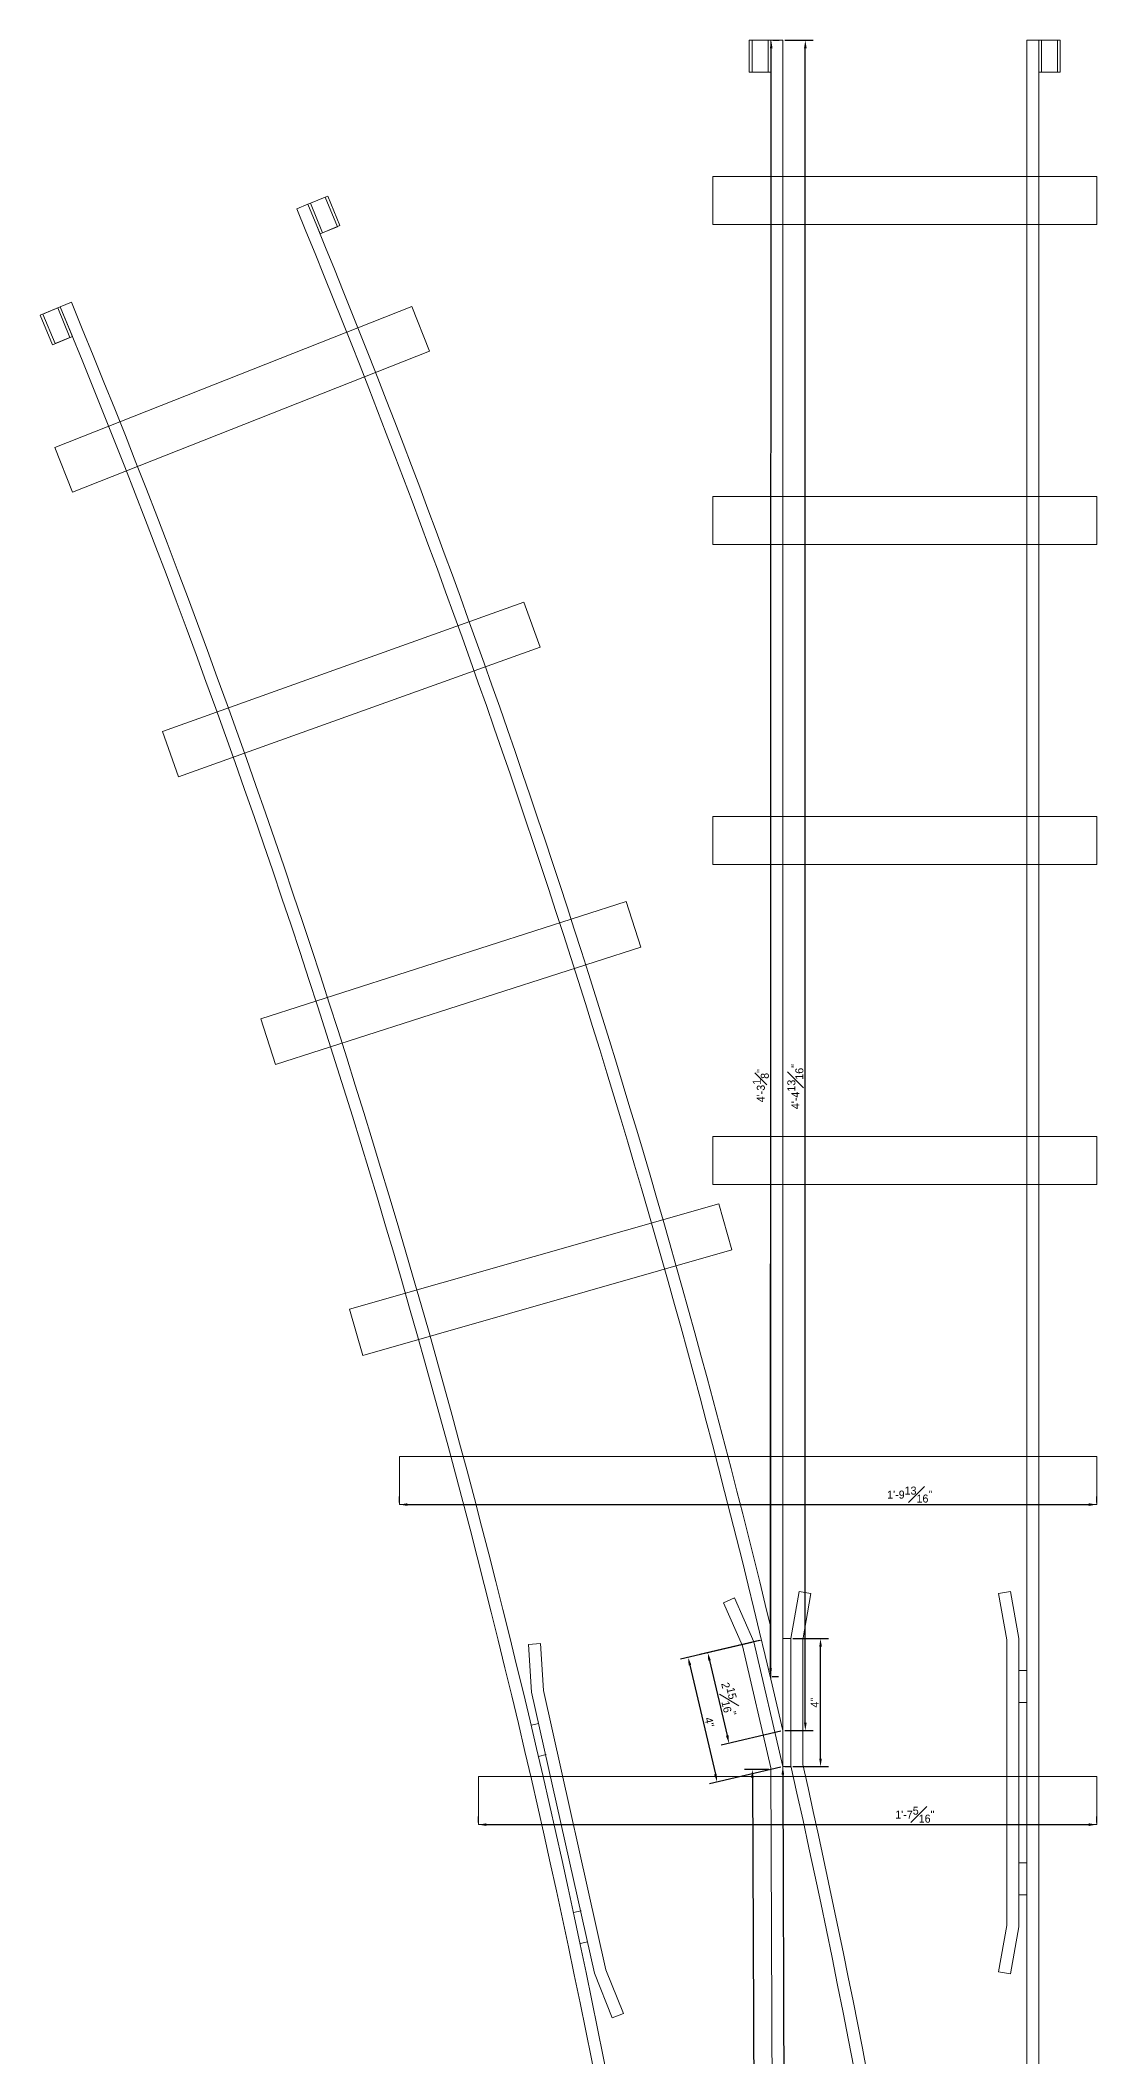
# Model space of a CAD drawing. Header units: inches. Extents: x -6 to 90, y -1 to 120.
# Drawn here: x 57.4 to 90.4, y 57 to 120 of the extents above; entities that cross this region are included whole.
import ezdxf

# ---------------------------------------------------------------- set-up
doc = ezdxf.new("R2010")
doc.units = ezdxf.units.IN
doc.header["$PDMODE"] = 34
doc.linetypes.add('DASHED', pattern=[19.05, 12.7, -6.35])
doc.layers.get('0').update_dxf_attribs({"lineweight": 0})
doc.dimstyles.get("Standard").update_dxf_attribs({"dimscale": 2.5, "dimtxt": 0.1, "dimasz": 0.1, "dimexe": 0.1, "dimexo": 0.025, "dimgap": 0.025, "dimtad": 1, "dimtoh": 1, "dimdec": 4, "dimlunit": 4, "dimtxsty": 'Standard', "dimcen": 0.09, "dimadec": 0, "dimazin": 0, "dimtfac": 1, "dimtdec": 4, "dimtofl": 0, "dimtmove": 0, "dimatfit": 3, "dimfxl": 1, "dimfrac": 1, "dimtolj": 1, "dimtzin": 0, "dimarcsym": 0})

# ---------------------------------------------------------------- blocks, each defined once
blk = doc.blocks.new('*D25')
at = {"color": 0, "lineweight": -2, "transparency": 16777216}
for p, q in [((79.885, 70.004), (78.021, 69.566)), ((78.322, 69.38), (78.873, 67.037)), ((80.55, 67.175), (78.686, 66.737))]:
    blk.add_line(p, q, dxfattribs=at)
at = {"color": 0, "transparency": 16777216}
for points in [[(78.362, 69.389), (78.281, 69.37), (78.265, 69.623)], [(78.913, 67.047), (78.832, 67.028), (78.93, 66.794)]]:
    blk.add_solid(points, dxfattribs=at)
at = {"layer": 'Defpoints', "color": 0, "transparency": 16777216}
for p in [(79.946, 70.018), (78.93, 66.794), (80.611, 67.189)]:
    blk.add_point(p, dxfattribs=at)
at = {"color": 0, "transparency": 16777216, "insert": (78.925, 68.179), "char_height": 0.25, "attachment_point": 5, "rotation": 283.22735}
blk.add_mtext('\\A1;2{\\H1x;\\S15#16;}"', dxfattribs=at)
blk = doc.blocks.new('*D26')
at = {"color": 0, "lineweight": -2, "transparency": 16777216}
for p, q in [((79.642, 69.946), (77.408, 69.425)), ((77.708, 69.238), (78.502, 65.829)), ((80.55, 66.05), (78.316, 65.529))]:
    blk.add_line(p, q, dxfattribs=at)
at = {"color": 0, "transparency": 16777216}
for points in [[(77.748, 69.248), (77.667, 69.229), (77.651, 69.482)], [(78.543, 65.839), (78.462, 65.82), (78.559, 65.586)]]:
    blk.add_solid(points, dxfattribs=at)
at = {"layer": 'Defpoints', "color": 0, "transparency": 16777216}
for p in [(79.703, 69.96), (78.559, 65.586), (80.611, 66.064)]:
    blk.add_point(p, dxfattribs=at)
at = {"color": 0, "transparency": 16777216, "insert": (78.316, 67.455), "char_height": 0.25, "attachment_point": 5, "rotation": 283.12255}
blk.add_mtext('\\A1;4"', dxfattribs=at)
blk = doc.blocks.new('*D27')
at = {"color": 0, "lineweight": -2, "transparency": 16777216}
for p, q in [((80.924, 70.064), (82.04, 70.064)), ((81.79, 66.314), (81.79, 69.814)), ((80.924, 66.064), (82.04, 66.064))]:
    blk.add_line(p, q, dxfattribs=at)
at = {"color": 0, "transparency": 16777216}
for points in [[(81.749, 69.814), (81.832, 69.814), (81.79, 70.064)], [(81.749, 66.314), (81.832, 66.314), (81.79, 66.064)]]:
    blk.add_solid(points, dxfattribs=at)
at = {"layer": 'Defpoints', "color": 0, "transparency": 16777216}
for p in [(80.861, 70.064), (81.79, 70.064), (80.861, 66.064)]:
    blk.add_point(p, dxfattribs=at)
at = {"color": 0, "transparency": 16777216, "insert": (81.603, 68.064), "char_height": 0.25, "attachment_point": 5, "rotation": 90}
blk.add_mtext('\\A1;4"', dxfattribs=at)
blk = doc.blocks.new('*D34')
at = {"color": 0, "lineweight": -2, "transparency": 16777216}
for p, q in [((71.097, 64.315), (71.097, 64.503)), ((90.424, 64.315), (90.424, 64.503)), ((71.347, 64.253), (90.174, 64.253))]:
    blk.add_line(p, q, dxfattribs=at)
at = {"color": 0, "transparency": 16777216}
for points in [[(71.347, 64.294), (71.347, 64.211), (71.097, 64.253)], [(90.174, 64.294), (90.174, 64.211), (90.424, 64.253)]]:
    blk.add_solid(points, dxfattribs=at)
at = {"layer": 'Defpoints', "color": 0, "transparency": 16777216}
for p in [(71.097, 64.253), (90.424, 64.253), (90.424, 64.253)]:
    blk.add_point(p, dxfattribs=at)
at = {"color": 0, "transparency": 16777216, "insert": (84.738, 64.565), "char_height": 0.25, "attachment_point": 5}
blk.add_mtext('\\A1;1\'-7{\\H1x;\\S5#16;}"', dxfattribs=at)
blk = doc.blocks.new('*D35')
at = {"color": 0, "lineweight": -2, "transparency": 16777216}
for p, q in [((68.627, 74.315), (68.627, 74.503)), ((90.424, 74.315), (90.424, 74.503)), ((68.877, 74.253), (90.174, 74.253))]:
    blk.add_line(p, q, dxfattribs=at)
at = {"color": 0, "transparency": 16777216}
for points in [[(68.877, 74.294), (68.877, 74.211), (68.627, 74.253)], [(90.174, 74.294), (90.174, 74.211), (90.424, 74.253)]]:
    blk.add_solid(points, dxfattribs=at)
at = {"layer": 'Defpoints', "color": 0, "transparency": 16777216}
for p in [(68.627, 74.253), (90.424, 74.253), (90.424, 74.253)]:
    blk.add_point(p, dxfattribs=at)
at = {"color": 0, "transparency": 16777216, "insert": (84.577, 74.565), "char_height": 0.25, "attachment_point": 5}
blk.add_mtext('\\A1;1\'-9{\\H1x;\\S13#16;}"', dxfattribs=at)
blk = doc.blocks.new('*D38')
at = {"color": 0, "lineweight": -2, "transparency": 16777216}
for p, q in [((80.229, 69.133), (80.248, 119.753)), ((80.299, 120.003), (80.499, 120.003)), ((80.279, 68.883), (80.479, 68.883))]:
    blk.add_line(p, q, dxfattribs=at)
at = {"color": 0, "transparency": 16777216}
for points in [[(80.207, 119.753), (80.29, 119.753), (80.249, 120.003)], [(80.188, 69.133), (80.271, 69.133), (80.229, 68.883)]]:
    blk.add_solid(points, dxfattribs=at)
at = {"layer": 'Defpoints', "color": 0, "transparency": 16777216}
for p in [(80.236, 120.003), (80.249, 120.003), (80.217, 68.883)]:
    blk.add_point(p, dxfattribs=at)
at = {"color": 0, "transparency": 16777216, "insert": (79.924, 87.34), "char_height": 0.25, "attachment_point": 5, "rotation": 89.97818}
blk.add_mtext('\\A1;4\'-3{\\H1x;\\S1#8;}"', dxfattribs=at)
blk = doc.blocks.new('*D39')
at = {"color": 0, "lineweight": -2, "transparency": 16777216}
for p, q in [((80.674, 120.003), (81.565, 120.003)), ((81.315, 67.439), (81.315, 119.753)), ((80.674, 67.189), (81.565, 67.189))]:
    blk.add_line(p, q, dxfattribs=at)
at = {"color": 0, "transparency": 16777216}
for points in [[(81.274, 119.753), (81.357, 119.753), (81.315, 120.003)], [(81.274, 67.439), (81.357, 67.439), (81.315, 67.189)]]:
    blk.add_solid(points, dxfattribs=at)
at = {"layer": 'Defpoints', "color": 0, "transparency": 16777216}
for p in [(80.611, 120.003), (81.315, 120.003), (80.611, 67.189)]:
    blk.add_point(p, dxfattribs=at)
at = {"color": 0, "transparency": 16777216, "insert": (81.003, 87.313), "char_height": 0.25, "attachment_point": 5, "rotation": 90}
blk.add_mtext('\\A1;4\'-4{\\H1x;\\S13#16;}"', dxfattribs=at)
blk = doc.blocks.new('*D42')
at = {"color": 0, "lineweight": -2, "transparency": 16777216}
for p, q in [((80.612, 65.814), (80.798, 10.854)), ((80.674, 66.065), (80.861, 66.065)), ((80.861, 10.604), (81.049, 10.605))]:
    blk.add_line(p, q, dxfattribs=at)
at = {"color": 0, "transparency": 16777216}
for points in [[(80.654, 65.815), (80.57, 65.814), (80.611, 66.064)], [(80.839, 10.854), (80.756, 10.854), (80.799, 10.604)]]:
    blk.add_solid(points, dxfattribs=at)
at = {"layer": 'Defpoints', "color": 0, "transparency": 16777216}
for p in [(80.611, 66.064), (80.799, 10.604), (80.799, 10.604)]:
    blk.add_point(p, dxfattribs=at)
at = {"color": 0, "transparency": 16777216, "insert": (80.973, 51.41), "char_height": 0.25, "attachment_point": 5, "rotation": 270.19371}
blk.add_mtext('\\A1;4\'-7{\\H1x;\\S7#16;}"', dxfattribs=at)
blk = doc.blocks.new('*D43')
at = {"color": 0, "lineweight": -2, "transparency": 16777216}
for p, q in [((80.174, 65.977), (79.409, 65.974)), ((79.66, 65.725), (79.846, 21.174)), ((80.361, 20.926), (79.597, 20.923))]:
    blk.add_line(p, q, dxfattribs=at)
at = {"color": 0, "transparency": 16777216}
for points in [[(79.702, 65.725), (79.619, 65.724), (79.659, 65.975)], [(79.887, 21.174), (79.804, 21.173), (79.847, 20.924)]]:
    blk.add_solid(points, dxfattribs=at)
at = {"layer": 'Defpoints', "color": 0, "transparency": 16777216}
for p in [(80.236, 65.977), (79.847, 20.924), (80.424, 20.926)]:
    blk.add_point(p, dxfattribs=at)
at = {"color": 0, "transparency": 16777216, "insert": (80.032, 51.418), "char_height": 0.25, "attachment_point": 5, "rotation": 270.23822}
blk.add_mtext('\\A1;3\'-9{\\H1x;\\S1#16;}"', dxfattribs=at)

msp = doc.modelspace()

# ---------------------------------------------------------------- linework, layer by layer
for p, q in [((80.23615, 68.79942), (80.23615, 120.00262)), ((80.23615, 120.00262), (80.61115, 120.00262)), ((80.61115, 120.00262), (80.61115, 67.18893)), ((65.41428, 114.73589), (65.76073, 114.8794)), ((58.02324, 111.67443), (58.3697, 111.81793)), ((79.10477, 71.33543), (78.76088, 71.18587)), ((79.70301, 69.9599), (79.10477, 71.33543)), ((80.86115, 70.06438), (81.12162, 71.54159)), ((81.12162, 71.54159), (81.49092, 71.47647)), ((81.49092, 71.47647), (81.23615, 70.03157)), ((87.72567, 71.54159), (87.35637, 71.47647)), ((87.35637, 71.47647), (87.61115, 70.03157)), ((87.98615, 70.06438), (87.72567, 71.54159)), ((78.76088, 71.18587), (79.34605, 69.84042)), ((79.70301, 69.9599), (79.9461, 70.01828)), ((80.61115, 66.06438), (79.70301, 69.9599)), ((81.23615, 70.03157), (81.23615, 66.13412)), ((87.61115, 70.03157), (87.61115, 61.09719)), ((87.98615, 61.06438), (87.98615, 70.06438)), ((72.6606, 69.88565), (73.03489, 69.9087)), ((72.75279, 68.38849), (72.6606, 69.88565)), ((73.03489, 69.9087), (73.12507, 68.44428)), ((79.34605, 69.84042), (80.23615, 66.0225)), ((80.61115, 67.18893), (80.23615, 68.79942)), ((87.98615, 69.06438), (88.23615, 69.06438)), ((74.72245, 59.60703), (72.75279, 68.38849)), ((73.12507, 68.44428), (75.08289, 59.71558)), ((88.23615, 68.06438), (87.98615, 68.06438)), ((72.74171, 67.35819), (72.98498, 67.41582)), ((73.21384, 66.44236), (72.97037, 66.38556)), ((80.42365, 20.92604), (80.23615, 66.0225)), ((80.79865, 10.60425), (80.61115, 66.06438)), ((88.23615, 63.06438), (87.98615, 63.06438)), ((87.98615, 62.06438), (88.23615, 62.06438)), ((74.30812, 61.56364), (74.06372, 61.51101)), ((74.51696, 60.58569), (74.27238, 60.5339)), ((87.61115, 61.09719), (87.35637, 59.65229)), ((87.72567, 59.58717), (87.98615, 61.06438)), ((75.27854, 58.21391), (74.72245, 59.60703)), ((75.08289, 59.71558), (75.62682, 58.35294)), ((87.35637, 59.65229), (87.72567, 59.58717)), ((75.62682, 58.35294), (75.27854, 58.21391))]:
    msp.add_line(p, q)
for points in [[(80.23615, 119.00262), (79.56115, 119.00262), (79.56115, 120.00262), (80.23615, 120.00262)], [(88.23615, 0.00262), (88.61115, 0.00262), (88.61115, 120.00262), (88.23615, 120.00262)], [(88.61115, 119.00262), (89.28615, 119.00262), (89.28615, 120.00262), (88.61115, 120.00262)], [(78.42365, 114.25262), (90.42365, 114.25262), (90.42365, 115.75262), (78.42365, 115.75262)], [(66.14342, 113.95552), (66.76704, 114.21383), (66.38435, 115.13771), (65.76073, 114.8794)], [(58.40593, 110.75055), (57.78231, 110.49224), (57.39962, 111.41612), (58.02324, 111.67443)], [(58.40428, 105.88473), (69.56448, 110.29492), (69.01321, 111.68994), (57.853, 107.27975)], [(78.42365, 104.25262), (90.42365, 104.25262), (90.42365, 105.75262), (78.42365, 105.75262)], [(61.72409, 96.99452), (73.02262, 101.0372), (72.51729, 102.44951), (61.21876, 98.40683)], [(78.42365, 94.25262), (90.42365, 94.25262), (90.42365, 95.75262), (78.42365, 95.75262)], [(64.75125, 88.00045), (76.176, 91.67128), (75.71715, 93.09938), (64.2924, 89.42854)], [(78.42365, 84.25262), (90.42365, 84.25262), (90.42365, 85.75262), (78.42365, 85.75262)], [(67.48251, 78.91215), (79.02125, 82.20721), (78.60937, 83.64955), (67.07063, 80.35449)], [(68.62747, 74.25262), (90.42365, 74.25262), (90.42365, 75.75262), (68.62747, 75.75262)], [(80.61115, 66.06438), (80.86115, 66.06438), (80.86115, 70.06438), (80.61115, 70.06438)], [(71.09714, 64.25262), (90.42365, 64.25262), (90.42365, 65.75262), (71.09714, 65.75262)]]:
    msp.add_lwpolyline(points, close=True)
at = {"linetype": 'DASHED'}
for points in [[(80.14865, 119.00262), (79.64865, 119.00262), (79.64865, 120.00262), (80.14865, 120.00262)], [(89.19865, 119.00262), (88.69865, 119.00262), (88.69865, 120.00262), (89.19865, 120.00262)], [(66.6862, 114.18035), (66.22426, 113.98901), (65.84157, 114.91289), (66.30351, 115.10423)], [(58.32509, 110.71706), (57.86315, 110.52572), (57.48046, 111.4496), (57.9424, 111.64094)]]:
    msp.add_lwpolyline(points, close=True, dxfattribs=at)
for radius, start, end in [(299.8125, 13.2656403, 22.5), (300.1875, 13.5659011, 22.5), (291.8125, 0, 22.5), (292.1875, 0, 22.5), (299.8125, 2.0264507, 12.7346811), (300.1875, 3.5080876, 12.7266915)]:
    msp.add_arc((-211.57635, 0.00262), radius, start, end)

# ---------------------------------------------------------------- dimensions: what is measured, and where the dimension line sits
for base, p1, p2, angle, picture, middle, dimtype in [((80.24858, 120.00261), (80.21668, 68.88301), (80.23615, 120.00262), 89.9781845, '*D38', (80.23615, 87.33967), 161), ((81.31531, 120.00262), (80.61115, 67.18893), (80.61115, 120.00262), 90, '*D39', (81.31531, 87.31289), 160), ((78.55921, 65.58603), (79.70301, 69.9599), (80.61115, 66.06438), 283.1225456, '*D26', (78.13347, 67.41229), 161), ((78.92978, 66.79372), (79.9461, 70.01828), (80.61115, 67.18893), 283.2273539, '*D25', (78.6209, 68.10779), 161), ((81.79018, 70.06438), (80.86115, 66.06438), (80.86115, 70.06438), 90, '*D27', (81.79018, 68.06438), 160), ((79.846678, 20.92364), (80.236335, 65.977002), (80.423646, 20.926039), 270.2382204, '*D43', (79.719895, 51.416844), 161), ((80.79865, 10.60425), (80.61115, 66.06438), (80.79865, 10.60425), 270.1937052, '*D42', (80.66069, 51.40889), 161)]:
    dim = msp.add_linear_dim(base=base, p1=p1, p2=p2, angle=angle, dimstyle='Standard')
    dim.commit()
    dim.dimension.update_dxf_attribs({"geometry": picture, "text_midpoint": middle, "dimtype": dimtype})
for base, p1, p2, picture, middle in [((90.42365, 74.25262), (68.62747, 74.25262), (90.42365, 74.25262), '*D35', (84.57691, 74.25262)), ((90.42365, 64.25262), (71.09714, 64.25262), (90.42365, 64.25262), '*D34', (84.73806, 64.25262))]:
    dim = msp.add_linear_dim(base=base, p1=p1, p2=p2, dimstyle='Standard')
    dim.commit()
    dim.dimension.update_dxf_attribs({"geometry": picture, "text_midpoint": middle, "dimtype": 160})

doc.saveas('drawing.dxf')
